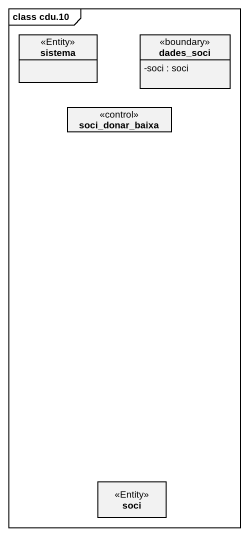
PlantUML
@startuml
mainframe class cdu.10
hide circle
hide empty members
skinparam classAttributeIconSize 0
class sistema <<Entity>>
class dades_soci <<boundary>> {
  -soci : soci
}
class soci_donar_baixa <<control>>
class soci <<Entity>>
@enduml
